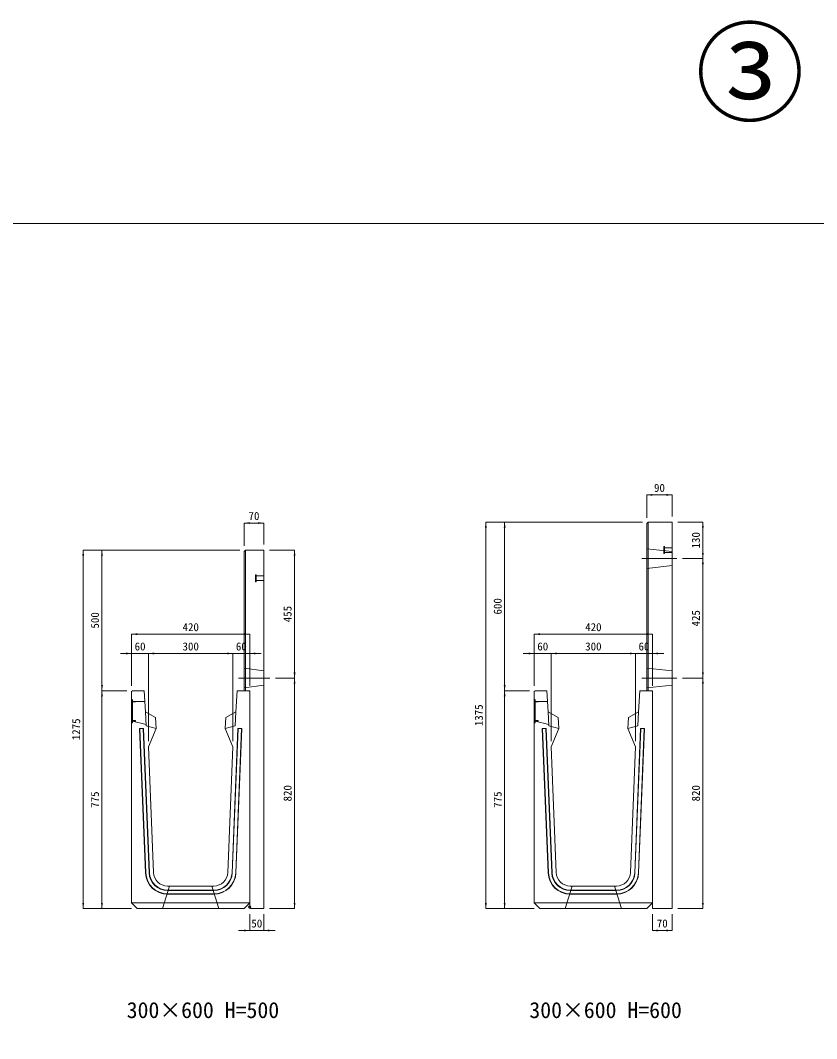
# Model space of a CAD drawing. Units: millimetres at full size; some dimension numbers follow another scale. Extents: x -7442 to 51876, y 9625 to 40052.
# Drawn here: x 8827 to 11659, y 26363 to 29985 of the extents above; entities that cross this region are included whole.
import ezdxf
from ezdxf.enums import TextEntityAlignment as Align

# ---------------------------------------------------------------- set-up
doc = ezdxf.new("R2010")
doc.units = ezdxf.units.MM
doc.header["$LTSCALE"] = 16
doc.header["$PDMODE"] = 32
doc.header["$PDSIZE"] = 8
for name, pattern in [('DASHED', [7.5, 6, -1.5]), ('USER1', [13.5, 7.5, -6]), ('USER2', [285.75, 190.5, -31.75, 31.75, -31.75])]:
    doc.linetypes.add(name, pattern=pattern)
doc.layers.add('0_2', color=7, linetype='Continuous')
for name, color, linetype, lineweight in [('HOLE', 7, 'DASHED', 9), ('KIJUN', 5, 'Continuous', 9), ('WWAY', 5, 'Continuous', 9), ('寸法線', 7, 'Continuous', 9), ('本体', 2, 'Continuous', 13), ('補助線', 8, 'Continuous', 9), ('ｲﾝｻｰﾄ', 3, 'USER1', 9)]:
    doc.layers.add(name, color=color, linetype=linetype, lineweight=lineweight)
doc.styles.add('ＭＳ ゴシック', font='')
doc.styles.get('ＭＳ ゴシック').set_extended_font_data('MS Gothic')

# ---------------------------------------------------------------- blocks, each defined once
blk = doc.blocks.new('filled_arrow')
at = {"color": 0, "linetype": 'Continuous', "lineweight": -2}
blk.add_solid([(7.5, 1.25), (0, 0), (7.5, -1.25)], dxfattribs=at)

msp = doc.modelspace()

# ---------------------------------------------------------------- linework, layer by layer
at = {"layer": 'HOLE'}
for points in [[(9357.82, 26905.37), (9507.82, 26905.37), (9532.82, 26825.37), (9332.82, 26825.37)], [(10789.92, 26905.37), (10939.92, 26905.37), (10964.92, 26825.37), (10764.92, 26825.37)]]:
    msp.add_lwpolyline(points, close=True, dxfattribs=at)
at = {"layer": 'KIJUN'}
for p, q in [((9251.13, 27466.37), (9252.17, 27465.37)), ((9265.14, 27466.37), (9264.18, 27465.37)), ((9264.18, 27465.37), (9284.89, 26952.7)), ((9614.51, 27466.37), (9593.73, 26952.18)), ((9600.5, 27466.37), (9601.46, 27465.37)), ((9614.51, 27466.37), (9613.47, 27465.37)), ((10683.23, 27466.37), (10684.28, 27465.37)), ((10697.25, 27466.37), (10696.29, 27465.37)), ((10696.29, 27465.37), (10717, 26952.7)), ((11046.61, 27466.37), (11025.84, 26952.18)), ((11032.6, 27466.37), (11033.56, 27465.37)), ((11046.61, 27466.37), (11045.57, 27465.37)), ((9350.84, 26890.37), (9514.8, 26890.37)), ((9350.84, 26889.37), (9514.8, 26889.37)), ((10782.95, 26890.37), (10946.9, 26890.37)), ((10782.95, 26889.37), (10946.9, 26889.37)), ((9514.8, 26877.37), (9350.84, 26877.37)), ((9514.8, 26876.37), (9350.84, 26876.37)), ((10946.9, 26877.37), (10782.95, 26877.37)), ((10946.9, 26876.37), (10782.95, 26876.37))]:
    msp.add_line(p, q, dxfattribs=at)
at = {"layer": 'KIJUN', "color": 7, "lineweight": 13}
for p, q in [((9300.88, 26953.35), (9282.82, 27400.37)), ((10732.99, 26953.35), (10714.92, 27400.37)), ((9514.8, 26905.37), (9350.84, 26905.37)), ((10946.9, 26905.37), (10782.95, 26905.37))]:
    msp.add_line(p, q, dxfattribs=at)
at = {"layer": 'KIJUN', "color": 7}
for p, q in [((9222.82, 26845.37), (9642.82, 26845.37)), ((10654.92, 26845.37), (11074.92, 26845.37))]:
    msp.add_line(p, q, dxfattribs=at)
at = {"layer": 'KIJUN', "color": 7, "lineweight": 13}
for points in [[(9282.82, 27400.37), (9309.82, 27465.37), (9307.82, 27505.37), (9271.82, 27525.37), (9267.82, 27600.37), (9225.82, 27600.37), (9222.82, 27597.37), (9222.82, 26845.37), (9242.82, 26825.37), (9622.82, 26825.37), (9642.82, 26845.37), (9642.82, 27597.37), (9639.82, 27600.37), (9597.82, 27600.37), (9593.82, 27525.37), (9557.82, 27505.37), (9555.82, 27465.37), (9582.82, 27400.37), (9564.76, 26953.35)], [(10714.92, 27400.37), (10741.92, 27465.37), (10739.92, 27505.37), (10703.92, 27525.37), (10699.92, 27600.37), (10657.92, 27600.37), (10654.92, 27597.37), (10654.92, 26845.37), (10674.92, 26825.37), (11054.92, 26825.37), (11074.92, 26845.37), (11074.92, 27597.37), (11071.92, 27600.37), (11029.92, 27600.37), (11025.92, 27525.37), (10989.92, 27505.37), (10987.92, 27465.37), (11014.92, 27400.37), (10996.86, 26953.35)]]:
    msp.add_lwpolyline(points, dxfattribs=at)
at = {"layer": 'KIJUN', "color": 7, "linetype": 'DASHED', "lineweight": 13}
for points in [[(9309.82, 27465.37), (9274.48, 27475.37), (9271.82, 27525.37)], [(9555.82, 27465.37), (9591.15, 27475.37), (9593.82, 27525.37)], [(10741.92, 27465.37), (10706.59, 27475.37), (10703.92, 27525.37)], [(10987.92, 27465.37), (11023.26, 27475.37), (11025.92, 27525.37)]]:
    msp.add_lwpolyline(points, dxfattribs=at)
at = {"layer": 'KIJUN'}
for points in [[(9271.9, 26952.18), (9251.13, 27466.37), (9265.14, 27466.37), (9285.89, 26952.74)], [(9272.9, 26952.22), (9252.17, 27465.37), (9264.18, 27465.37)], [(9579.74, 26952.74), (9600.5, 27466.37), (9614.51, 27466.37)], [(9580.74, 26952.7), (9601.46, 27465.37), (9613.47, 27465.37), (9592.73, 26952.22)], [(10704.01, 26952.18), (10683.23, 27466.37), (10697.25, 27466.37), (10718, 26952.74)], [(10705.01, 26952.22), (10684.28, 27465.37), (10696.29, 27465.37)], [(11011.85, 26952.74), (11032.6, 27466.37), (11046.61, 27466.37)], [(11012.85, 26952.7), (11033.56, 27465.37), (11045.57, 27465.37), (11024.84, 26952.22)]]:
    msp.add_lwpolyline(points, dxfattribs=at)
for centre, radius, start, end in [((9350.84, 26955.37), 79, 182.31372, 270), ((9350.84, 26955.37), 78, 182.31372, 270), ((9350.84, 26955.37), 66, 182.31372, 270), ((9350.84, 26955.37), 65, 182.31372, 270), ((9514.8, 26955.37), 65, 270, 357.68628), ((9514.8, 26955.37), 66, 270, 357.68628), ((9514.8, 26955.37), 78, 270, 357.68628), ((9514.8, 26955.37), 79, 270, 357.68628), ((10782.95, 26955.37), 79, 182.31372, 270), ((10782.95, 26955.37), 78, 182.31372, 270), ((10782.95, 26955.37), 66, 182.31372, 270), ((10782.95, 26955.37), 65, 182.31372, 270), ((10946.9, 26955.37), 65, 270, 357.68628), ((10946.9, 26955.37), 66, 270, 357.68628), ((10946.9, 26955.37), 78, 270, 357.68628), ((10946.9, 26955.37), 79, 270, 357.68628)]:
    msp.add_arc(centre, radius, start, end, dxfattribs=at)
at = {"layer": 'KIJUN', "color": 7, "lineweight": 13}
for centre, start, end in [((9350.84, 26955.37), 182.31372, 270), ((9514.8, 26955.37), 270, 357.68628), ((10782.95, 26955.37), 182.31372, 270), ((10946.9, 26955.37), 270, 357.68628)]:
    msp.add_arc(centre, 50, start, end, dxfattribs=at)
at = {"layer": 'WWAY', "color": 7, "linetype": 'DASHED', "lineweight": 13}
for points in [[(9222.82, 27570.37), (9226.02, 27568.37), (9226.02, 27486.37), (9222.82, 27484.37)], [(9269.84, 27562.37), (9226.02, 27562.37), (9226.02, 27568.37), (9222.82, 27570.37)], [(10654.92, 27570.37), (10658.12, 27568.37), (10658.12, 27486.37), (10654.92, 27484.37)], [(10701.95, 27562.37), (10658.12, 27562.37), (10658.12, 27568.37), (10654.92, 27570.37)], [(9222.82, 27484.37), (9226.02, 27486.37), (9226.02, 27492.37), (9274.22, 27480.37)], [(10654.92, 27484.37), (10658.12, 27486.37), (10658.12, 27492.37), (10706.32, 27480.37)]]:
    msp.add_lwpolyline(points, dxfattribs=at)
at = {"layer": 'WWAY'}
for points in [[(9224.02, 27567.37), (9226.02, 27567.37), (9226.02, 27487.37), (9224.02, 27487.37)], [(10656.12, 27567.37), (10658.12, 27567.37), (10658.12, 27487.37), (10656.12, 27487.37)], [(9226.02, 27562.37), (9236.02, 27562.37), (9236.02, 27560.37), (9226.02, 27560.37)], [(10658.12, 27562.37), (10668.12, 27562.37), (10668.12, 27560.37), (10658.12, 27560.37)], [(9226.02, 27494.37), (9236.02, 27494.37), (9236.02, 27492.37), (9226.02, 27492.37)], [(10658.12, 27494.37), (10668.12, 27494.37), (10668.12, 27492.37), (10658.12, 27492.37)]]:
    msp.add_lwpolyline(points, close=True, dxfattribs=at)
at = {"layer": '寸法線'}
for p, q in [((11054.92, 28296.81), (11144.93, 28296.81)), ((11054.92, 28215.37), (11054.92, 28296.81)), ((11144.93, 28220.37), (11144.93, 28296.81)), ((9622.82, 28196.81), (9692.82, 28196.81)), ((9622.82, 28115.37), (9622.82, 28196.81)), ((9692.82, 28120.37), (9692.82, 28196.81)), ((10482.45, 26825.37), (10482.45, 28200.37)), ((11039.92, 28200.37), (10482.45, 28200.37)), ((10549.34, 27600.37), (10549.34, 28200.37)), ((11039.92, 28200.37), (10549.34, 28200.37)), ((11164.93, 28200.37), (11254.36, 28200.37)), ((11254.36, 28070.37), (11254.36, 28200.37)), ((9050.35, 26825.37), (9050.35, 28100.37)), ((9607.82, 28100.37), (9050.35, 28100.37)), ((9117.24, 27600.37), (9117.24, 28100.37)), ((9607.82, 28100.37), (9117.24, 28100.37)), ((9712.82, 28100.37), (9802.25, 28100.37)), ((9802.25, 27645.37), (9802.25, 28100.37)), ((11182.03, 28070.37), (11254.36, 28070.37)), ((11182.03, 28070.37), (11254.36, 28070.37)), ((11254.36, 27645.37), (11254.36, 28070.37)), ((9222.82, 27801.37), (9642.82, 27801.37)), ((9222.82, 27617.37), (9222.82, 27801.37)), ((9642.82, 27617.37), (9642.82, 27801.37)), ((10654.92, 27801.37), (11074.92, 27801.37)), ((10654.92, 27617.37), (10654.92, 27801.37)), ((11074.92, 27617.37), (11074.92, 27801.37)), ((9182.82, 27732.7), (9322.82, 27732.7)), ((9222.82, 27617.37), (9222.82, 27732.7)), ((9282.82, 27732.7), (9582.82, 27732.7)), ((9282.82, 27420.37), (9282.82, 27732.7)), ((9282.82, 27420.37), (9282.82, 27732.7)), ((9542.82, 27732.7), (9682.82, 27732.7)), ((9582.82, 27420.37), (9582.82, 27732.7)), ((9582.82, 27420.37), (9582.82, 27732.7)), ((9642.82, 27617.37), (9642.82, 27732.7)), ((10614.92, 27732.7), (10754.92, 27732.7)), ((10654.92, 27617.37), (10654.92, 27732.7)), ((10714.92, 27732.7), (11014.92, 27732.7)), ((10714.92, 27420.37), (10714.92, 27732.7)), ((10714.92, 27420.37), (10714.92, 27732.7)), ((10974.92, 27732.7), (11114.92, 27732.7)), ((11014.92, 27420.37), (11014.92, 27732.7)), ((11014.92, 27420.37), (11014.92, 27732.7)), ((11074.92, 27617.37), (11074.92, 27732.7)), ((9734.67, 27645.37), (9802.25, 27645.37)), ((9734.67, 27645.37), (9802.25, 27645.37)), ((9802.25, 26825.37), (9802.25, 27645.37)), ((11182.03, 27645.37), (11254.36, 27645.37)), ((11182.03, 27645.37), (11254.36, 27645.37)), ((11254.36, 26825.37), (11254.36, 27645.37)), ((9117.24, 26825.37), (9117.24, 27600.37)), ((9205.82, 27600.37), (9117.24, 27600.37)), ((9205.82, 27600.37), (9117.24, 27600.37)), ((10549.34, 26825.37), (10549.34, 27600.37)), ((10637.92, 27600.37), (10549.34, 27600.37)), ((10637.92, 27600.37), (10549.34, 27600.37)), ((9222.82, 26825.37), (9050.35, 26825.37)), ((9222.82, 26825.37), (9117.24, 26825.37)), ((9642.82, 26805.37), (9642.82, 26747.25)), ((9692.82, 26805.37), (9692.82, 26747.25)), ((9712.82, 26825.37), (9802.25, 26825.37)), ((10654.92, 26825.37), (10482.45, 26825.37)), ((10654.92, 26825.37), (10549.34, 26825.37)), ((11074.92, 26805.37), (11074.92, 26747.25)), ((11144.93, 26805.37), (11144.93, 26747.25)), ((11164.93, 26825.37), (11254.36, 26825.37)), ((9602.82, 26747.25), (9732.82, 26747.25)), ((11074.92, 26747.25), (11144.93, 26747.25))]:
    msp.add_line(p, q, dxfattribs=at)
at = {"layer": '寸法線', "linetype": 'USER2'}
for p, q in [((11162.03, 28070.37), (11036.86, 28070.37)), ((9714.67, 27645.37), (9602.77, 27645.37)), ((11162.03, 27645.37), (11036.86, 27645.37))]:
    msp.add_line(p, q, dxfattribs=at)
at = {"layer": '本体', "color": 4, "lineweight": 5}
for p, q in [((11059.92, 28200.37), (11059.92, 27600.37)), ((9627.82, 28100.37), (9627.82, 27600.37))]:
    msp.add_line(p, q, dxfattribs=at)
at = {"layer": '本体', "linetype": 'USER1', "lineweight": 9}
for p, q in [((11054.92, 28105.37), (11144.93, 28095.37)), ((11054.92, 28035.37), (11144.93, 28045.37)), ((9622.82, 27680.37), (9692.82, 27670.37)), ((11054.92, 27680.37), (11144.93, 27670.37)), ((9622.82, 27610.37), (9692.82, 27620.37)), ((11054.92, 27610.37), (11144.93, 27620.37))]:
    msp.add_line(p, q, dxfattribs=at)
at = {"layer": '本体'}
for points in [[(11054.92, 28195.37), (11059.92, 28200.37), (11144.93, 28200.37), (11144.93, 26825.37), (11074.92, 26825.37), (11074.92, 27600.37), (11054.92, 27600.37)], [(9622.82, 28095.37), (9627.82, 28100.37), (9692.82, 28100.37), (9692.82, 26825.37), (9642.82, 26825.37), (9642.82, 27600.37), (9622.82, 27600.37)]]:
    msp.add_lwpolyline(points, close=True, dxfattribs=at)
at = {"layer": '補助線', "color": 1, "lineweight": 13}
msp.add_lwpolyline([(5995.04, 29262.44), (16848, 29262.44), (16848, 22761.98), (5995.04, 22761.98)], close=True, dxfattribs=at)
at = {"layer": '補助線'}
msp.add_point((9642.82, 26830.37), dxfattribs=at)
at = {"layer": 'ｲﾝｻｰﾄ'}
for p, q in [((11114.92, 28112.87), (11114.92, 28087.87)), ((11117.92, 28112.87), (11114.92, 28112.87)), ((11117.92, 28112.87), (11117.92, 28087.87)), ((11117.92, 28087.87), (11114.92, 28087.87)), ((11144.93, 28108.87), (11117.92, 28108.87)), ((11144.93, 28091.87), (11117.92, 28091.87)), ((11144.93, 28108.87), (11144.93, 28091.87)), ((9662.82, 28012.87), (9662.82, 27987.87)), ((9665.82, 28012.87), (9662.82, 28012.87)), ((9665.82, 28012.87), (9665.82, 27987.87)), ((9692.82, 28008.87), (9665.82, 28008.87)), ((9692.82, 28008.87), (9692.82, 27991.87)), ((9665.82, 27987.87), (9662.82, 27987.87)), ((9692.82, 27991.87), (9665.82, 27991.87))]:
    msp.add_line(p, q, dxfattribs=at)

# ---------------------------------------------------------------- block references
at = {"layer": '寸法線', "xscale": 2.67, "yscale": 2.67}
for p in [(11054.92, 28296.81), (9622.82, 28196.81), (9222.82, 27801.37), (10654.92, 27801.37), (9282.82, 27732.7), (9282.82, 27732.7), (9642.82, 27732.7), (10714.92, 27732.7), (10714.92, 27732.7), (11074.92, 27732.7), (9692.82, 26747.25), (11074.92, 26747.25)]:
    msp.add_blockref('filled_arrow', p, dxfattribs=at)
for p, rotation in [((11144.93, 28296.81), 180), ((9692.82, 28196.81), 180), ((10482.45, 28200.37), 270), ((10549.34, 28200.37), 270), ((11254.36, 28200.37), 270), ((9050.35, 28100.37), 270), ((9117.24, 28100.37), 270), ((9802.25, 28100.37), 270), ((11254.36, 28070.37), 90), ((11254.36, 28070.37), 270), ((9642.82, 27801.37), 180), ((11074.92, 27801.37), 180), ((9222.82, 27732.7), 180), ((9582.82, 27732.7), 180), ((9582.82, 27732.7), 180), ((10654.92, 27732.7), 180), ((11014.92, 27732.7), 180), ((11014.92, 27732.7), 180), ((9802.25, 27645.37), 90), ((9802.25, 27645.37), 270), ((11254.36, 27645.37), 90), ((11254.36, 27645.37), 270), ((9117.24, 27600.37), 90), ((10549.34, 27600.37), 90), ((9117.24, 27600.37), 270), ((10549.34, 27600.37), 270), ((9050.35, 26825.37), 90), ((9117.24, 26825.37), 90), ((9802.25, 26825.37), 90), ((10482.45, 26825.37), 90), ((10549.34, 26825.37), 90), ((11254.36, 26825.37), 90), ((9642.82, 26747.25), 180), ((11144.93, 26747.25), 180)]:
    msp.add_blockref('filled_arrow', p, dxfattribs=dict(at, rotation=rotation))

# ---------------------------------------------------------------- texts
at = {"layer": '0_2', "style": 'ＭＳ ゴシック'}
for s, p in [('300×600 H=500', (9205.04, 26418.63)), ('300×600 H=600', (10637.15, 26418.63))]:
    msp.add_text(s, height=56.96, dxfattribs=at).set_placement(p, align=Align.BOTTOM_LEFT)
at = {"layer": '寸法線', "style": 'ＭＳ ゴシック'}
for s, p in [('90', (11099.93, 28321.81)), ('70', (9657.82, 28221.81)), ('420', (9432.82, 27826.37)), ('420', (10864.92, 27826.37)), ('60', (9252.82, 27757.7)), ('300', (9432.82, 27757.7)), ('60', (9612.82, 27757.7)), ('60', (10684.92, 27757.7)), ('300', (10864.92, 27757.7)), ('60', (11044.92, 27757.7)), ('50', (9667.82, 26772.25)), ('70', (11109.93, 26772.25))]:
    msp.add_text(s, height=28.48, dxfattribs=at).set_placement(p, align=Align.MIDDLE_CENTER)
for s, p in [('130', (11229.36, 28135.37)), ('455', (9777.25, 27872.87)), ('600', (10524.34, 27900.37)), ('500', (9092.24, 27850.37)), ('425', (11229.36, 27857.87)), ('1375', (10457.45, 27512.87)), ('1275', (9025.35, 27462.87)), ('820', (9777.25, 27235.37)), ('820', (11229.36, 27235.37)), ('775', (9092.24, 27212.87)), ('775', (10524.34, 27212.87))]:
    msp.add_text(s, height=28.48, rotation=90, dxfattribs=at).set_placement(p, align=Align.MIDDLE_CENTER)
at = {"layer": '補助線', "color": 1, "style": 'ＭＳ ゴシック'}
msp.add_text('③', height=284.8, dxfattribs=at).set_placement((11421.52, 29570.78), align=Align.BOTTOM_CENTER)

doc.saveas('drawing.dxf')
